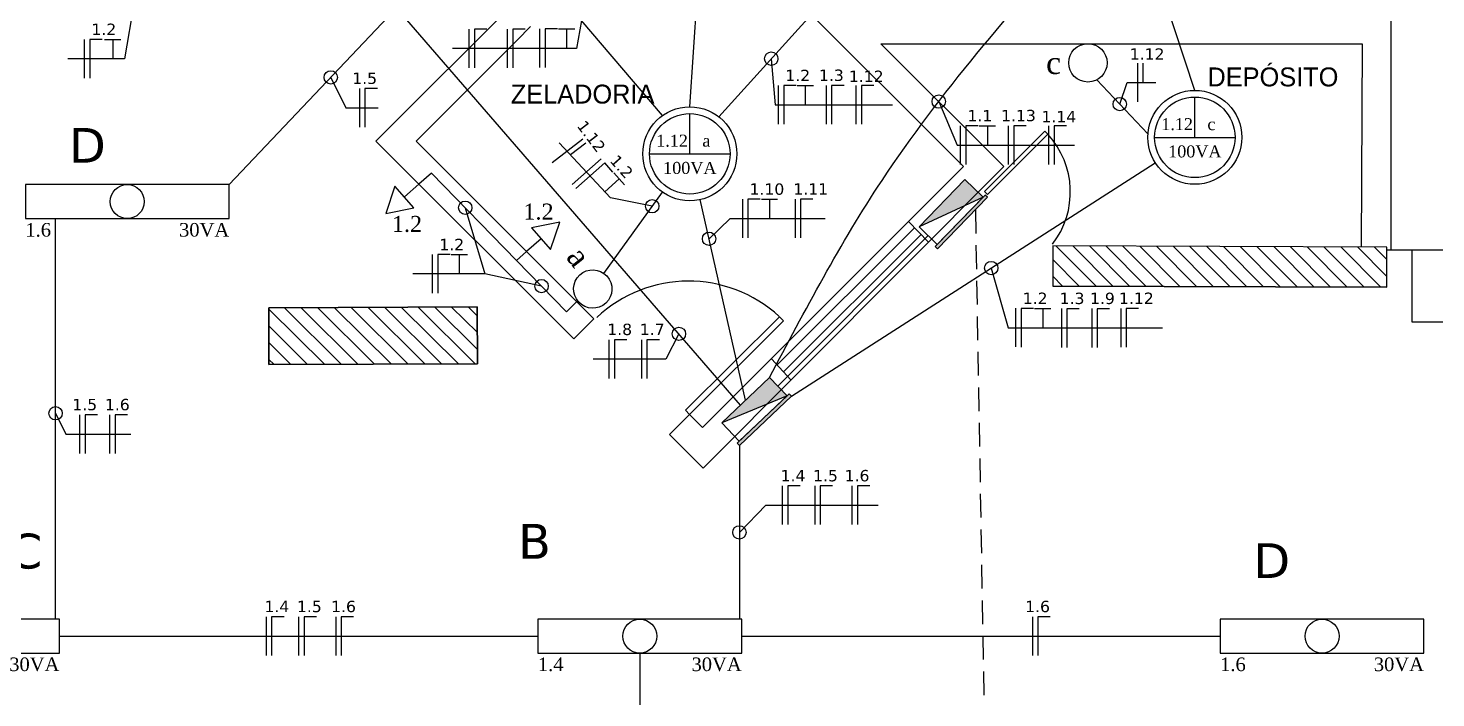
# Model space of a CAD drawing. Extents: x -175055 to -48386, y 10342 to 134050.
# Drawn here: x -63015 to -55587, y 116610 to 120146 of the extents above; entities that cross this region are included whole.
import ezdxf
from ezdxf.enums import TextEntityAlignment as Align

# ---------------------------------------------------------------- set-up
doc = ezdxf.new("R2010")
doc.units = 0
doc.header["$LTSCALE"] = 50
doc.header["$MEASUREMENT"] = 0
doc.linetypes.add('DASHED2', pattern=[0.375, 0.25, -0.125])
doc.layers.get('0').update_dxf_attribs({"linetype": 'CONTINUOUS'})
for name, color, linetype in [('ABE', 7, 'CONTINUOUS'), ('Eletrodutos', 6, 'CONTINUOUS'), ('Inst. Elétricas', 80, 'CONTINUOUS'), ('SIMBOLOGIA', 1, 'CONTINUOUS')]:
    doc.layers.add(name, color=color, linetype=linetype)
doc.styles.add('JMS1', font='times.ttf')
doc.styles.add('TECHNICLIGHT', font='tel_____.pfb', dxfattribs={"height": 2})

# ---------------------------------------------------------------- blocks, each defined once
blk = doc.blocks.new('*X1')
at = {"color": 0}
for p, q in [((425.02, 1600.58), (447.41, 1622.97)), ((425.02, 1609.42), (438.57, 1622.97)), ((425.02, 1618.26), (429.73, 1622.97)), ((425.02, 1591.74), (455.02, 1621.74)), ((425.02, 1582.91), (455.02, 1612.91)), ((425.02, 1574.07), (455.02, 1604.07)), ((425.02, 1565.23), (455.02, 1595.23)), ((425.02, 1556.39), (455.02, 1586.39)), ((425.02, 1547.55), (455.02, 1577.55)), ((425.02, 1538.71), (455.02, 1568.71)), ((425.02, 1529.87), (455.02, 1559.87)), ((425.02, 1521.03), (455.02, 1551.03)), ((425.79, 1512.97), (455.02, 1542.19)), ((434.63, 1512.97), (455.02, 1533.36)), ((443.47, 1512.97), (455.02, 1524.52)), ((452.31, 1512.97), (455.02, 1515.68))]:
    blk.add_line(p, q, dxfattribs=at)
blk = doc.blocks.new('*X2')
at = {"color": 0}
for p, q in [((818.75, 709.93), (818.75, 729.73)), ((825, 703.68), (825, 733.68)), ((812.5, 716.18), (812.5, 723.48)), ((831.25, 697.43), (831.25, 727.43)), ((837.5, 691.18), (837.5, 721.18)), ((843.75, 684.93), (843.75, 714.93)), ((850, 678.68), (850, 708.68)), ((856.25, 672.43), (856.25, 702.43)), ((862.5, 666.18), (862.5, 696.18)), ((868.75, 659.93), (868.75, 689.93)), ((875, 653.68), (875, 683.68)), ((881.25, 647.43), (881.25, 677.43)), ((887.5, 641.18), (887.5, 671.18)), ((893.75, 634.93), (893.75, 664.93)), ((900, 628.68), (900, 658.68)), ((906.25, 622.43), (906.25, 652.43)), ((912.5, 616.18), (912.5, 646.18)), ((918.75, 609.93), (918.75, 639.93)), ((925, 603.68), (925, 633.68)), ((931.25, 597.43), (931.25, 627.43)), ((937.5, 599.28), (937.5, 621.18)), ((943.75, 605.53), (943.75, 614.93))]:
    blk.add_line(p, q, dxfattribs=at)
blk = doc.blocks.new('A$C37370DF5')
at = {"linetype": 'Continuous'}
for p, q in [((0, 0), (0, 126)), ((-126, 0), (126, 0))]:
    blk.add_line(p, q, dxfattribs=at)
for radius in [147, 126]:
    blk.add_circle((0, 0), radius, dxfattribs=at)
at = {"linetype": 'Continuous', "style": 'JMS1'}
for tag, p in [('CIRC.', (-55.5, 41.2)), ('CMD', (51.8, 41.2)), ('POT.', (0, -44.1))]:
    blk.add_attdef(tag, text='', height=37.5, dxfattribs=at).set_placement(p, align=Align.MIDDLE_CENTER)
blk = doc.blocks.new('A$C2AD67FED')
at = {"layer": 'SIMBOLOGIA', "linetype": 'Continuous'}
blk.add_circle((60, 0), 60, dxfattribs=at)
at = {"layer": 'SIMBOLOGIA', "linetype": 'Continuous', "style": 'JMS1'}
blk.add_attdef('CIRC.1', text='', height=70, dxfattribs=at).set_placement((143.7, 0), align=Align.MIDDLE_LEFT)
blk = doc.blocks.new('A$C622D64AD')
at = {"linetype": 'Continuous'}
for points in [[(-246.4, 46.9), (-246.4, 25), (246.4, 25), (246.4, 46.9)], [(226.4, -150), (-226.4, 25), (-226.4, -150)]]:
    blk.add_hatch(color=256, dxfattribs=at).paths.add_polyline_path(points)
blk.add_line((-226.4, 25), (226.4, -150), dxfattribs=at)
for points in [[(-246.4, 25), (246.4, 25), (246.4, 46.9), (-246.4, 46.9)], [(-226.4, -150), (226.4, -150), (226.4, 25), (-226.4, 25)]]:
    blk.add_lwpolyline(points, close=True, dxfattribs=at)
blk = doc.blocks.new('A$C7A1A14DC')
at = {"layer": 'SIMBOLOGIA'}
blk.add_line((0.0968, 0), (0, 0), dxfattribs=at)
blk.add_lwpolyline([(0.2219, 0), (0.0968, 0.0723), (0.0968, -0.0723)], close=True, dxfattribs=at)
at = {"layer": 'SIMBOLOGIA', "linetype": 'Continuous', "style": 'JMS1'}
blk.add_attdef('POT', text='', height=0.08, dxfattribs=at).set_placement((0.177, 0.1099), align=Align.MIDDLE_LEFT)
blk.add_attdef('CIRC.', (0.177, -0.1449), '', height=0.08, dxfattribs=at)
blk = doc.blocks.new('A$C6210122E')
at = {"linetype": 'Continuous'}
blk.add_lwpolyline([(-300, -50), (300, -50), (300, 50), (-300, 50)], close=True, dxfattribs=at)
blk.add_circle((0, 0), 50, dxfattribs=at)
at = {"linetype": 'Continuous', "style": 'JMS1'}
for tag, p in [('CMD', (300, 83)), ('POT.', (300, -83))]:
    blk.add_attdef(tag, text='', height=40, dxfattribs=at).set_placement(p, align=Align.MIDDLE_RIGHT)
blk.add_attdef('CIRC.', text='', height=40, dxfattribs=at).set_placement((-300, -83), align=Align.MIDDLE_LEFT)
blk = doc.blocks.new('FASE')
at = {"layer": 'Inst. Elétricas'}
blk.add_line((-21.1, 103.8), (-21.1, -100.4), dxfattribs=at)
blk = doc.blocks.new('NEUTRO')
at = {"layer": 'Inst. Elétricas'}
blk.add_lwpolyline([(66.3, 41.2), (0.9, 41.2), (0.9, -163)], dxfattribs=at)
blk = doc.blocks.new('TERRA')
at = {"layer": 'Inst. Elétricas'}
for p, q in [((15, 22.1), (100.8, 22.1)), ((57.9, 22.1), (57.9, -80))]:
    blk.add_line(p, q, dxfattribs=at)

msp = doc.modelspace()

# ---------------------------------------------------------------- linework, layer by layer
for p, q in [((-62455.9, 120283.3), (-62507, 119984)), ((-60094.2, 120185.2), (-60121, 120039)), ((-60121, 120039), (-60776, 120039)), ((-62507, 119984), (-62805.5, 119984)), ((-59093.4, 119984.5), (-59072.9, 119740.5)), ((-61417.8, 119885.8), (-61338.6, 119724.7)), ((-57254.6, 119744.8), (-57216, 119859)), ((-57216, 119859), (-57065, 119859)), ((-59072.9, 119740.5), (-58454.1, 119740.5)), ((-58210, 119758), (-58111.9, 119527.9)), ((-61338.6, 119724.7), (-61167.5, 119724.7)), ((-59942.7, 119249.5), (-60212.4, 119540.9)), ((-58111.9, 119527.9), (-57493.1, 119527.9)), ((-59721.9, 119205.6), (-59942.7, 119249.5)), ((-60708.5, 119197.7), (-60605, 118848)), ((-59421.8, 119033.7), (-59311, 119140)), ((-59311, 119140), (-58809, 119140)), ((-60605, 118848), (-60985, 118848)), ((-60305.8, 118783.7), (-60605, 118848)), ((-57933.1, 118879.3), (-57843, 118564)), ((-57843, 118564), (-57030, 118564)), ((-59580.6, 118532), (-59649, 118399)), ((-59649, 118399), (-60034, 118399)), ((-62870, 118112.5), (-62815.8, 118002.2)), ((-62815.8, 118002.2), (-62473.6, 118002.2)), ((-59261.8, 117483.9), (-59121.6, 117626.9)), ((-59121.6, 117626.9), (-58530.2, 117626.9))]:
    msp.add_line(p, q)
at = {"color": 4}
for centre in [(-59093.4, 119984.5), (-61417.8, 119885.8), (-58210, 119758), (-57254.6, 119744.8), (-60708.5, 119197.7), (-59721.9, 119205.6), (-59421.8, 119033.7), (-57933.1, 118879.3), (-60305.8, 118783.7), (-59580.6, 118532), (-62870, 118112.5), (-59261.8, 117483.9)]:
    msp.add_circle(centre, 35.3, dxfattribs=at)
at = {"layer": 'ABE', "color": 7}
for p, q in [((-59563.5, 121165.1), (-61180.2, 119549.7)), ((-59095.3, 120431.2), (-58078.8, 119414.8)), ((-55824.4, 120375.5), (-55824.4, 118975.5)), ((-60364, 120153.7), (-60434.7, 120083)), ((-60434.7, 120083), (-60968, 119549.7)), ((-58515.7, 120063.7), (-57866.7, 119414.7)), ((-58515.7, 120063.7), (-55975.7, 120063.7)), ((-55975.7, 120063.7), (-55980.2, 118990.7)), ((-60135.4, 118504.9), (-61180.2, 119549.7)), ((-60029.5, 118611.1), (-60968, 119549.7)), ((-59456, 118037.6), (-58078.8, 119414.8)), ((-59453.7, 117823.3), (-57866.7, 119414.7)), ((-59062.2, 118367.6), (-58337.5, 119092.3)), ((-58368.8, 119124.8), (-58264.1, 119016.2)), ((-59028.7, 118331.1), (-58303.1, 119056.7)), ((-55845.6, 118990.1), (-57607.7, 118996.3)), ((-55845.6, 118990.1), (-57607.7, 118996.3)), ((-55845.6, 118975.5), (-54254.4, 118975.5)), ((-55714.4, 118975.5), (-55714.4, 118785.5)), ((-55846.3, 118778), (-57608.4, 118784.2)), ((-57608.4, 118784.2), (-55846.3, 118778)), ((-55714.4, 118785.5), (-55714.4, 118595.5)), ((-55714.4, 118785.5), (-55714.4, 118785.5)), ((-60644.9, 118674), (-61744.9, 118670)), ((-60644.9, 118674), (-61744.9, 118670)), ((-60644.9, 118674), (-61744.9, 118670)), ((-61744.9, 118670), (-61743.8, 118370)), ((-61744.9, 118670), (-61743.8, 118370)), ((-61744.9, 118670), (-61743.8, 118370)), ((-60643.8, 118374), (-60644.9, 118674)), ((-60643.8, 118374), (-60644.9, 118674)), ((-60643.8, 118374), (-60644.9, 118674)), ((-60644.1, 118449), (-60644.6, 118599)), ((-60135.4, 118504.9), (-60029.5, 118611.1)), ((-55714.4, 118595.5), (-54464.4, 118595.5)), ((-59092.7, 118400.9), (-58989.7, 118288.6)), ((-61743.8, 118370), (-60643.8, 118374)), ((-61743.8, 118370), (-60643.8, 118374)), ((-61743.8, 118370), (-60643.8, 118374)), ((-59631.2, 118000.7), (-59525.3, 118106.9)), ((-59456, 118037.6), (-59525.3, 118106.9)), ((-59453.7, 117823.3), (-59631.2, 118000.7))]:
    msp.add_line(p, q, dxfattribs=at)
for points in [[(-57952.2, 119267.2), (-57634, 119585.4), (-57649.9, 119601.3), (-57968.1, 119283.1)], [(-55846.3, 118778), (-55845.6, 118990.1), (-57607.7, 118996.3), (-57608.4, 118784.2)], [(-61744.9, 118670), (-60644.9, 118674), (-60643.8, 118374), (-61743.8, 118370)], [(-60643.8, 118374), (-60644.9, 118674), (-61744.9, 118670), (-61743.8, 118370)], [(-59525.3, 118106.9), (-59546.5, 118128.2), (-59051, 118622.6), (-59029.8, 118601.4)]]:
    msp.add_lwpolyline(points, close=True, dxfattribs=at)
for centre, radius, start, end in [((-57965.4, 119280.9), 450, 322.12915, 42.57745), ((-59530.2, 118104.3), 705.9, 47.24744, 133.33414)]:
    msp.add_arc(centre, radius, start, end, dxfattribs=at)
at = {"layer": 'Eletrodutos'}
for p, q in [((-59523.4, 119730.3), (-59375.6, 121976.3)), ((-59255.5, 118156.3), (-62157.1, 121509.1)), ((-59667.2, 119684.4), (-60521.2, 120686)), ((-56858.6, 119817.3), (-57144.6, 120687.9)), ((-60882.1, 120452), (-61953.5, 119319.6)), ((-58779.3, 120331.4), (-59371, 119677.9)), ((-57375.3, 119873.2), (-57106.1, 119587)), ((-60886.6, 119380.8), (-60952.7, 119322.3)), ((-60438, 118919.6), (-60886.6, 119380.8)), ((-58987.4, 118202.3), (-57067.4, 119435.2)), ((-59976.4, 118850.8), (-59668, 119280.7)), ((-59228.7, 118181.8), (-59468.6, 119240.3)), ((-62870, 117026), (-62870, 119140.3)), ((-59059.8, 118253.5), (-58265.8, 119050.6)), ((-60384.9, 118966.5), (-60438, 118919.6)), ((-60438, 118919.6), (-60173.7, 118647.9)), ((-60173.7, 118647.9), (-60115.2, 118706.3)), ((-59261.8, 117941.9), (-59261.8, 117026)), ((-62849.5, 116936.3), (-60325.3, 116936.3)), ((-59249.5, 116936.3), (-56725.3, 116936.3)), ((-59787.4, 116846.7), (-59787.4, 114319.5))]:
    msp.add_line(p, q, dxfattribs=at)
at = {"layer": 'Eletrodutos', "linetype": 'DASHED2', "ltscale": 10}
msp.add_line((-58016.7, 119186.7), (-57764.3, 104736.6), dxfattribs=at)
at = {"layer": 'Eletrodutos'}
msp.add_spline([(-59102.6, 118301.4), (-58509, 119342), (-57459.2, 120649.3)], degree=3, dxfattribs=at)
at = {"layer": 'Inst. Elétricas'}
msp.add_line((-60072.1, 119539), (-60153.3, 119477.1), dxfattribs=at)
msp.add_lwpolyline([(-57132.9, 119961.1), (-57132.9, 119961.1), (-57132.9, 119859)], dxfattribs=at)

# ---------------------------------------------------------------- block references
at = {"color": 7, "true_color": 0xffffff}
for name, p in [('FASE', (-60667.9, 120037.3)), ('NEUTRO', (-60660.8, 120099.9)), ('FASE', (-60465.9, 120037.3)), ('NEUTRO', (-60458.8, 120099.9)), ('FASE', (-60295.4, 120037.8)), ('NEUTRO', (-60288.3, 120100.3)), ('TERRA', (-60231.3, 120119.5)), ('FASE', (-62697.4, 119982.3)), ('NEUTRO', (-62690.3, 120044.9)), ('TERRA', (-62626.5, 120064)), ('FASE', (-57140.9, 119857.3)), ('FASE', (-61245.4, 119723)), ('NEUTRO', (-61238.3, 119785.5)), ('FASE', (-59036.1, 119738.8)), ('NEUTRO', (-59029, 119801.4)), ('TERRA', (-58972, 119820.5)), ('FASE', (-58783.1, 119738.8)), ('NEUTRO', (-58776, 119801.4)), ('FASE', (-58625.9, 119738.8)), ('NEUTRO', (-58618.8, 119801.4)), ('FASE', (-58075.1, 119526.2)), ('NEUTRO', (-58068, 119588.8)), ('TERRA', (-58011, 119607.9)), ('FASE', (-57822.1, 119526.2)), ('NEUTRO', (-57815, 119588.8)), ('FASE', (-57609.6, 119526.2)), ('NEUTRO', (-57602.5, 119588.8)), ('FASE', (-59224.9, 119138.8)), ('NEUTRO', (-59217.8, 119201.3)), ('TERRA', (-59160.8, 119220.5)), ('FASE', (-58946.9, 119138.3)), ('NEUTRO', (-58939.8, 119200.9)), ('FASE', (-60861.5, 118846.3)), ('NEUTRO', (-60854.4, 118908.9)), ('TERRA', (-60797.4, 118928)), ('FASE', (-57783.9, 118563.3)), ('NEUTRO', (-57776.4, 118624.9)), ('TERRA', (-57719.4, 118644)), ('FASE', (-57541.9, 118561.1)), ('NEUTRO', (-57534.8, 118623.6)), ('FASE', (-57381.8, 118561.1)), ('NEUTRO', (-57374.7, 118623.6)), ('FASE', (-57228.7, 118561.5)), ('NEUTRO', (-57221.6, 118624.1)), ('FASE', (-59928.9, 118397.3)), ('NEUTRO', (-59921.8, 118459.9)), ('FASE', (-59757.4, 118397.3)), ('NEUTRO', (-59750.3, 118459.9)), ('FASE', (-62722.6, 118000.6)), ('NEUTRO', (-62715.5, 118063.1)), ('FASE', (-62564.1, 118000.6)), ('NEUTRO', (-62557, 118063.1)), ('FASE', (-59014.5, 117625.2)), ('NEUTRO', (-59007.4, 117687.8)), ('FASE', (-58843, 117625.2)), ('NEUTRO', (-58835.9, 117687.8)), ('FASE', (-58647.3, 117625.2)), ('NEUTRO', (-58640.2, 117687.8)), ('FASE', (-61737.8, 116934.6)), ('NEUTRO', (-61730.7, 116997.2)), ('FASE', (-61566.3, 116934.6)), ('NEUTRO', (-61559.2, 116997.2)), ('FASE', (-61370.6, 116934.6)), ('NEUTRO', (-61363.5, 116997.2)), ('FASE', (-57694.9, 116934.6)), ('NEUTRO', (-57687.8, 116997.2))]:
    msp.add_blockref(name, p, dxfattribs=at)
for name, p, rotation in [('FASE', (-60157.1, 119479.2), 307.298478491018), ('FASE', (-60055, 119371.4), 311.8246976742745), ('NEUTRO', (-60003.7, 119407.9), 311.8246976742745), ('TERRA', (-59951.4, 119378.1), 311.8246976742745)]:
    msp.add_blockref(name, p, dxfattribs=dict(at, rotation=rotation))
at = {"color": 1, "linetype": 'Continuous'}
ref = msp.add_blockref('A$C7A1A14DC', (-60952.7, 119322.3), dxfattribs=dict(at, xscale=1054.6875, yscale=1054.6875, zscale=1054.6875, rotation=221.4868015256409))
ref.add_attrib('POT', '1.2', dxfattribs={"linetype": 'Continuous', "height": 84.38, "style": 'JMS1'}).set_placement((-61015.8, 119111.8), align=Align.MIDDLE)
ref = msp.add_blockref('A$C7A1A14DC', (-60384.9, 118966.5), dxfattribs=dict(at, xscale=1054.6875, yscale=1054.6875, zscale=1054.6875, rotation=41.48680152564096))
ref.add_attrib('POT', '1.2', dxfattribs={"linetype": 'Continuous', "height": 84.38, "style": 'JMS1'}).set_placement((-60321.8, 119177), align=Align.MIDDLE)
at = {"layer": 'ABE', "color": 7, "xscale": 10, "yscale": 10, "zscale": 10}
for name, p, rotation in [('*X2', (-58275.8, 107977.1), 44.79921768343818), ('*X1', (-76889.8, 122865.9), 270.2058280208088)]:
    msp.add_blockref(name, p, dxfattribs=dict(at, rotation=rotation))
at = {"layer": 'SIMBOLOGIA', "linetype": 'Continuous'}
ref = msp.add_blockref('A$C2AD67FED', (-57321.7, 119962.5), dxfattribs=dict(at, xscale=1.687500000931323, yscale=1.687499983236194, zscale=1.687500000931323, rotation=180))
ref.add_attrib('CIRC.1', 'c', dxfattribs={"layer": '0', "linetype": 'Continuous', "height": 118.1, "style": 'JMS1'}).set_placement((-57564.3, 119962.5), align=Align.MIDDLE_RIGHT)
at = {"layer": 'SIMBOLOGIA', "xscale": 1.6875, "yscale": 1.6875, "zscale": 1.6875}
for p, values in [((-56858.6, 119569.3), {'POT.': '100VA', 'CIRC.': '1.12', 'CMD': 'c'}), ((-59523.4, 119482.2), {'POT.': '100VA', 'CIRC.': '1.12', 'CMD': 'a'})]:
    msp.add_blockref('A$C37370DF5', p, dxfattribs=at).add_auto_attribs(values)
at = {"layer": 'SIMBOLOGIA', "linetype": 'Continuous', "xscale": 1.792968750931323, "yscale": 1.792968716472387, "zscale": 1.792968750931323}
for p, values in [((-62491.4, 119229.9), {'POT.': '30VA', 'CIRC.': '1.6'}), ((-63387.4, 116936.3), {'POT.': '30VA', 'CIRC.': '1.5'}), ((-59787.4, 116936.3), {'POT.': '30VA', 'CIRC.': '1.4'}), ((-56187.4, 116936.3), {'POT.': '30VA', 'CIRC.': '1.6'})]:
    msp.add_blockref('A$C6210122E', p, dxfattribs=at).add_auto_attribs(values)
at = {"layer": 'SIMBOLOGIA', "linetype": 'Continuous', "xscale": 0.7678125004237517, "yscale": 0.7678125004237517, "zscale": 0.7678125004237517}
for p, rotation in [((-58110.3, 119141.9), 225.865885192618), ((-59149.4, 118098.2), 223.4955307374212)]:
    msp.add_blockref('A$C622D64AD', p, dxfattribs=dict(at, rotation=rotation))
at = {"layer": 'SIMBOLOGIA', "linetype": 'Continuous'}
ref = msp.add_blockref('A$C2AD67FED', (-59966.5, 118694.3), dxfattribs=dict(at, xscale=1.687500000931323, yscale=1.687499983236194, zscale=1.687500000931323, rotation=132.8661707122549))
ref.add_attrib('CIRC.1', 'a', dxfattribs={"layer": '0', "linetype": 'Continuous', "height": 118.1, "rotation": 308, "style": 'JMS1'}).set_placement((-60131.5, 118872.1), align=Align.RIGHT)

# ---------------------------------------------------------------- texts
at = {"color": 7, "char_height": 60, "attachment_point": 1, "style": 'TECHNICLIGHT'}
for s, insert in [('{\\fVerdana|b0|i0|c0|p34;1.2}', (-62680.7, 120169.6)), ('{\\fVerdana|b0|i0|c0|p34;1.2}', (-59019.3, 119926.1)), ('{\\fVerdana|b0|i0|c0|p34;1.12}', (-58684, 119921.4)), ('{\\fVerdana|b0|i0|c0|p34;1.1}', (-58058.3, 119713.5)), ('{\\fVerdana|b0|i0|c0|p34;1.14}', (-57667.7, 119708.8)), ('{\\fVerdana|b0|i0|c0|p34;1.10}', (-59208.2, 119326.1)), ('{\\fVerdana|b0|i0|c0|p34;1.2}', (-60844.8, 119033.6)), ('{\\fVerdana|b0|i0|c0|p34;1.2}', (-57766.7, 118749.6))]:
    msp.add_mtext_dynamic_manual_height_columns(s, width=123, gutter_width=10, heights=[0], dxfattribs=dict(at, insert=insert))
for s, insert, rotation in [('{\\fVerdana|b0|i0|c0|p34;1.12}', (-60074.4, 119665.7), 307.29848), ('{\\fVerdana|b0|i0|c0|p34;1.2}', (-59904.3, 119483.8), 311.8247)]:
    msp.add_mtext_dynamic_manual_height_columns(s, width=123, gutter_width=10, heights=[0], dxfattribs=dict(at, insert=insert, rotation=rotation))
at = {"layer": 'ABE', "color": 7}
for s, p in [('DEPÓSITO', (-56792.1, 119838.2)), ('ZELADORIA', (-60468.1, 119747.6))]:
    msp.add_text(s, height=100, dxfattribs=at).set_placement(p)
at = {"layer": 'Eletrodutos', "char_height": 183.885, "attachment_point": 1, "style": 'TECHNICLIGHT'}
for s, width, insert in [('{\\fVerdana|b0|i0|c0|p34;\\C41;\\c5369588;D}', 218, (-62799, 119619)), ('{\\fVerdana|b0|i0|c0|p34;\\C41;\\c5369588;B}', 660.226, (-60429.3, 117528.6)), ('{\\fVerdana|b0|i0|c0|p34;\\C41;\\c5369588;C}', 660.226, (-63116.6, 117477.1)), ('{\\fVerdana|b0|i0|c0|p34;\\C41;\\c5369588;D}', 660.226, (-56549.8, 117426.7))]:
    msp.add_mtext_dynamic_manual_height_columns(s, width=width, gutter_width=10, heights=[0], dxfattribs=dict(at, insert=insert))
at = {"layer": 'Inst. Elétricas', "color": 7, "char_height": 60, "attachment_point": 1, "style": 'TECHNICLIGHT'}
for s, width, insert in [('{\\fVerdana|b0|i0|c0|p34;1.12}', 119.545, (-57202, 120039)), ('{\\fVerdana|b0|i0|c0|p34;1.5}', 123, (-61304.4, 119911.1)), ('{\\fVerdana|b0|i0|c0|p34;1.3}', 95.742, (-58841.8, 119927)), ('{\\fVerdana|b0|i0|c0|p34;1.13}', 95.742, (-57880.8, 119714.4)), ('{\\fVerdana|b0|i0|c0|p34;1.11}', 119.545, (-58976.9, 119326.5)), ('{\\fVerdana|b0|i0|c0|p34;1.3}', 119.545, (-57571.9, 118749.2)), ('{\\fVerdana|b0|i0|c0|p34;1.9}', 119.545, (-57411.7, 118749.2)), ('{\\fVerdana|b0|i0|c0|p34;1.12}', 119.545, (-57258.7, 118749.7)), ('{\\fVerdana|b0|i0|c0|p34;1.8}', 123, (-59958.9, 118585.5)), ('{\\fVerdana|b0|i0|c0|p34;1.7}', 95.742, (-59787.4, 118585.5)), ('{\\fVerdana|b0|i0|c0|p34;1.5}', 123, (-62781.6, 118188.7)), ('{\\fVerdana|b0|i0|c0|p34;1.6}', 123, (-62609.4, 118188.7)), ('{\\fVerdana|b0|i0|c0|p34;1.4}', 123, (-59044.4, 117813.4)), ('{\\fVerdana|b0|i0|c0|p34;1.5}', 95.742, (-58872.9, 117813.4)), ('{\\fVerdana|b0|i0|c0|p34;1.6}', 123, (-58706.4, 117813.4)), ('{\\fVerdana|b0|i0|c0|p34;1.4}', 123, (-61767.7, 117122.8)), ('{\\fVerdana|b0|i0|c0|p34;1.5}', 95.742, (-61596.2, 117122.8)), ('{\\fVerdana|b0|i0|c0|p34;1.6}', 123, (-61416, 117122.8)), ('{\\fVerdana|b0|i0|c0|p34;1.6}', 123, (-57754, 117122.8))]:
    msp.add_mtext_dynamic_manual_height_columns(s, width=width, gutter_width=10, heights=[0], dxfattribs=dict(at, insert=insert))

doc.saveas('drawing.dxf')
